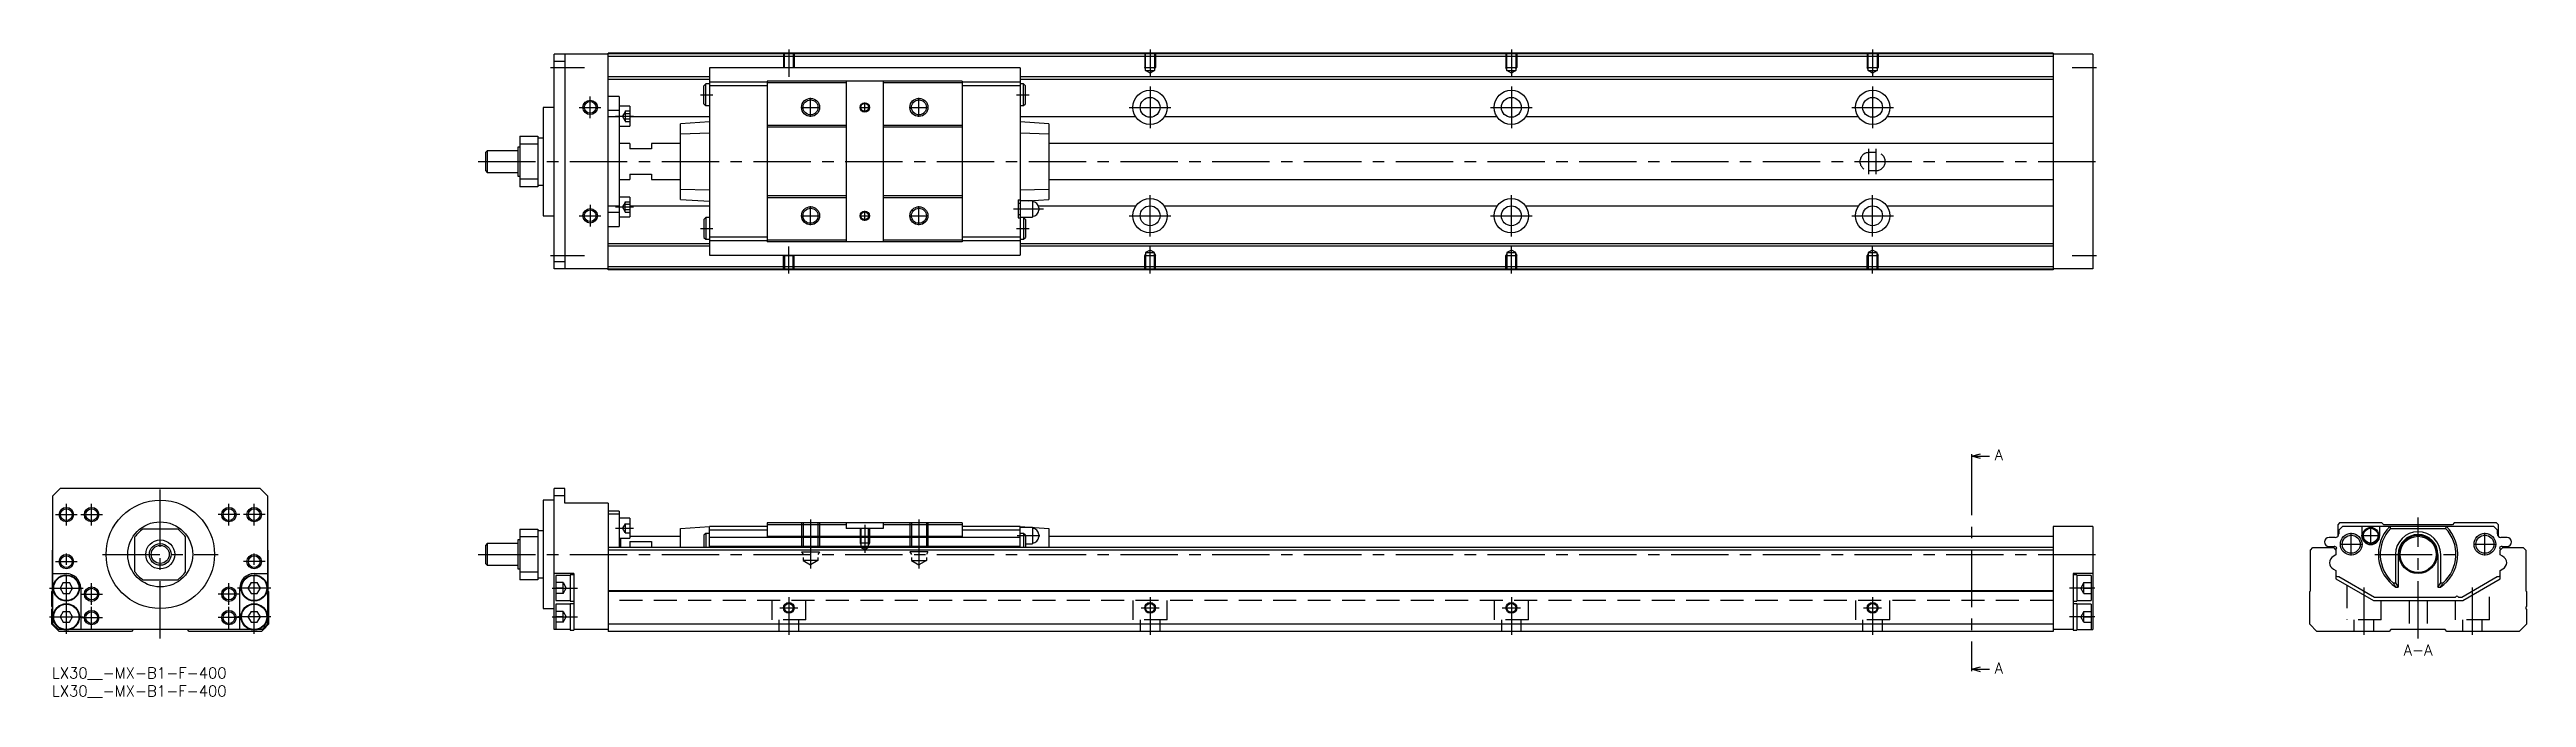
# Model space of a CAD drawing. Extents: x -1 to 685, y -8 to 171.
import ezdxf

# ---------------------------------------------------------------- set-up
doc = ezdxf.new("R2010")
doc.units = 0
doc.header["$LTSCALE"] = 0.5
doc.linetypes.add('CENTER', pattern=[50.8, 31.75, -6.35, 6.35, -6.35])
doc.linetypes.add('DASHED', pattern=[19.05, 12.7, -6.35])
for name, color, linetype in [('MSM_CENTER', 1, 'CENTER'), ('MSM_CONTINUOUS', 7, 'CONTINUOUS'), ('MSM_DASHED', 4, 'DASHED'), ('MSM_NARROW', 5, 'CONTINUOUS'), ('MSM_PART_NUMBER', 7, 'CONTINUOUS')]:
    doc.layers.add(name, color=color, linetype=linetype)
doc.styles.get("Standard").update_dxf_attribs({"font": 'txt.shx', "height": 3, "bigfont": 'bigfont.shx'})

# ---------------------------------------------------------------- blocks, each defined once
blk = doc.blocks.new('*U2')
at = {"layer": 'MSM_PART_NUMBER'}
blk.add_text('LX30__-MX-B1-F-400', height=3, dxfattribs=at).set_placement((0, -3))
blk = doc.blocks.new('*U3')
at = {"layer": 'MSM_PART_NUMBER'}
blk.add_text('LX30__-MX-B1-F-400', height=3, dxfattribs=at).set_placement((0, -8))

msp = doc.modelspace()

# ---------------------------------------------------------------- linework, layer by layer
at = {"layer": 'MSM_CENTER'}
for p, q in [((138, 166), (147.4, 166)), ((204, 171), (204, 163.49)), ((304, 171), (304, 163.49)), ((404, 171), (404, 163.49)), ((504, 171), (504, 163.49)), ((559.25, 166), (566, 166)), ((149, 152), (149, 158)), ((179.5, 158.5), (183, 158.5)), ((267, 158.5), (270.5, 158.5)), ((304, 160.75), (304, 149.25)), ((404, 160.75), (404, 149.25)), ((504, 160.75), (504, 149.25)), ((146, 155), (152, 155)), ((156, 152.55), (161, 152.55)), ((207.38, 155), (212.63, 155)), ((210, 152.37), (210, 157.62)), ((223.64, 155), (226.37, 155)), ((225, 153.63), (225, 156.36)), ((237.38, 155), (242.63, 155)), ((240, 152.37), (240, 157.62)), ((298.25, 155), (309.75, 155)), ((398.25, 155), (409.75, 155)), ((498.25, 155), (509.75, 155)), ((118, 140), (567, 140)), ((503, 136.5), (503, 143.5)), ((505, 136.5), (505, 143.5)), ((304, 119.25), (304, 130.75)), ((404, 119.25), (404, 130.75)), ((504, 119.25), (504, 130.75)), ((146, 125), (152, 125)), ((149, 128), (149, 122)), ((156, 127.44), (161, 127.44)), ((207.38, 125), (212.63, 125)), ((210, 122.37), (210, 127.62)), ((223.64, 125), (226.37, 125)), ((225, 123.63), (225, 126.36)), ((237.38, 125), (242.63, 125)), ((240, 122.37), (240, 127.62)), ((266.22, 126.9), (274.49, 126.9)), ((298.25, 125), (309.75, 125)), ((398.25, 125), (409.75, 125)), ((498.25, 125), (509.75, 125)), ((179.5, 121.5), (183, 121.5)), ((267, 121.5), (270.5, 121.5)), ((138, 114), (147.4, 114)), ((204, 109), (204, 116.51)), ((304, 109), (304, 116.51)), ((404, 109), (404, 116.51)), ((504, 109), (504, 116.51)), ((559.25, 114), (566, 114)), ((531.37, 58), (531.37, 0)), ((30, 8), (30, 51.5)), ((1, 42.3), (7, 42.3)), ((4, 39.3), (4, 45.3)), ((8, 42.3), (14, 42.3)), ((11, 39.3), (11, 45.3)), ((52, 42.3), (46, 42.3)), ((49, 39.3), (49, 45.3)), ((59, 42.3), (53, 42.3)), ((56, 39.3), (56, 45.3)), ((655, 8), (655, 41.5)), ((156, 38.55), (161, 38.55)), ((210, 41), (210, 27.41)), ((225, 39.5), (225, 31.69)), ((240, 41), (240, 27.41)), ((267.22, 36.5), (273.49, 36.5)), ((636.5, 30.95), (636.5, 37.25)), ((639.27, 36.5), (644.52, 36.5)), ((641.9, 33.88), (641.9, 39.12)), ((673.5, 30.95), (673.5, 37.25)), ((1, 29.3), (7, 29.3)), ((4, 9.35), (4, 32.3)), ((14, 31.3), (46, 31.3)), ((59, 29.3), (53, 29.3)), ((56, 9.35), (56, 32.3)), ((118, 31.3), (567, 31.3)), ((633.35, 34.1), (639.65, 34.1)), ((643, 31.3), (667, 31.3)), ((670.35, 34.1), (676.65, 34.1)), ((-0.65, 22), (8.65, 22)), ((11, 17.3), (11, 23.3)), ((49, 17.3), (49, 23.3)), ((60.65, 22), (51.35, 22)), ((138.5, 22), (145.5, 22)), ((565.5, 22), (558.5, 22)), ((640, 22.18), (640, 9)), ((670, 22.18), (670, 9)), ((-0.65, 14), (8.65, 14)), ((8, 20.3), (14, 20.3)), ((8, 13.8), (14, 13.8)), ((11, 10.8), (11, 16.8)), ((52, 20.3), (46, 20.3)), ((52, 13.8), (46, 13.8)), ((49, 10.8), (49, 16.8)), ((60.65, 14), (51.35, 14)), ((138.5, 14), (145.5, 14)), ((201.5, 16.5), (206.5, 16.5)), ((204, 19.5), (204, 9)), ((301.5, 16.5), (306.5, 16.5)), ((304, 19.5), (304, 9)), ((401.5, 16.5), (406.5, 16.5)), ((404, 19.5), (404, 9)), ((501.5, 16.5), (506.5, 16.5)), ((504, 19.5), (504, 9)), ((565.5, 14), (558.5, 14))]:
    msp.add_line(p, q, dxfattribs=at)
at = {"layer": 'MSM_CONTINUOUS'}
for p, q in [((154, 169.7), (139, 169.7)), ((139, 110.3), (139, 169.7)), ((142, 167.7), (139, 167.7)), ((142, 169.7), (142, 110.3)), ((554, 170), (154, 170)), ((154, 110), (154, 170)), ((554, 169.8), (154, 169.8)), ((554, 169.1), (154, 169.1)), ((268, 165.9), (182, 165.9)), ((182, 165.9), (182, 114.1)), ((268, 165.9), (268, 114.1)), ((554, 170), (554, 110)), ((565, 169.7), (554, 169.7)), ((565, 169.7), (565, 110.3)), ((182, 163.45), (154, 163.45)), ((182, 162.75), (154, 162.75)), ((157, 158), (154, 158)), ((157, 158), (157, 122)), ((181, 161.5), (180.5, 161)), ((180.5, 156), (180.5, 161)), ((182, 161.5), (181, 161.5)), ((181, 155.5), (181, 161.5)), ((198, 161.95), (182, 161.95)), ((198, 160.95), (182, 160.95)), ((252, 162.25), (198, 162.25)), ((198, 162.25), (198, 117.75)), ((219.9, 161.75), (198, 161.75)), ((219.9, 162.25), (219.9, 117.75)), ((230.1, 162.25), (230.1, 117.75)), ((252, 161.75), (230.1, 161.75)), ((252, 162.25), (252, 117.75)), ((268, 161.95), (252, 161.95)), ((268, 160.95), (252, 160.95)), ((554, 163.45), (268, 163.45)), ((554, 162.75), (268, 162.75)), ((269, 161.5), (268, 161.5)), ((269.5, 161), (269, 161.5)), ((269, 155.5), (269, 161.5)), ((269.5, 156), (269.5, 161)), ((136, 155), (136, 125)), ((139, 155), (136, 155)), ((157, 154.13), (154, 154.13)), ((157, 152.38), (154, 152.38)), ((160, 155.3), (157, 155.3)), ((160, 155.3), (160, 149.8)), ((182, 152.36), (160, 152.36)), ((182, 151), (174, 150.47)), ((180.5, 156), (181, 155.5)), ((181, 155.5), (182, 155.5)), ((268, 155.5), (269, 155.5)), ((300.05, 152.36), (268, 152.36)), ((276, 150.47), (268, 151)), ((269, 155.5), (269.5, 156)), ((400.05, 152.36), (307.95, 152.36)), ((500.05, 152.36), (407.95, 152.36)), ((554, 152.36), (507.95, 152.36)), ((129, 144), (129, 136)), ((129.5, 144), (129, 144)), ((129.5, 147), (134.5, 147)), ((129.5, 147), (129.5, 133)), ((134.5, 144.82), (129.5, 144.82)), ((134.5, 147), (134.5, 133)), ((136, 146.5), (134.5, 146.5)), ((157, 149.8), (160, 149.8)), ((160, 145), (157, 145)), ((160, 145), (160, 143.5)), ((166, 145), (166, 143.5)), ((174, 145), (166, 145)), ((174, 129.53), (174, 150.47)), ((182, 147.86), (174, 147.6)), ((219.9, 150), (198, 150)), ((219.9, 149.5), (198, 149.5)), ((252, 150), (230.1, 150)), ((252, 149.5), (230.1, 149.5)), ((276, 147.6), (268, 147.86)), ((276, 150.47), (276, 129.53)), ((554, 145), (276, 145)), ((120.5, 143), (120, 142.5)), ((120, 142.5), (120, 137.5)), ((120, 137.5), (120.5, 137)), ((120.5, 143), (120.5, 137)), ((129, 143), (120.5, 143)), ((166, 143.5), (160, 143.5)), ((120.5, 137), (129, 137)), ((129, 136), (129.5, 136)), ((129.5, 135.18), (134.5, 135.18)), ((134.5, 133), (129.5, 133)), ((134.5, 133.5), (136, 133.5)), ((157, 135), (160, 135)), ((160, 136.5), (166, 136.5)), ((160, 136.5), (160, 135)), ((166, 136.5), (166, 135)), ((166, 135), (174, 135)), ((174, 132.4), (182, 132.14)), ((219.9, 130.5), (198, 130.5)), ((252, 130.5), (230.1, 130.5)), ((268, 132.14), (276, 132.4)), ((276, 135), (554, 135)), ((136, 125), (139, 125)), ((157, 127.62), (154, 127.62)), ((157, 125.87), (154, 125.87)), ((160, 130.19), (157, 130.19)), ((157, 124.69), (160, 124.69)), ((160, 130.19), (160, 124.69)), ((182, 127.64), (160, 127.64)), ((174, 129.53), (182, 129)), ((181, 124.5), (180.5, 124)), ((180.5, 124), (180.5, 119)), ((181, 124.5), (181, 118.5)), ((182, 124.5), (181, 124.5)), ((219.9, 130), (198, 130)), ((252, 130), (230.1, 130)), ((267.5, 129.4), (267.5, 124.4)), ((267.5, 129.4), (268, 129.4)), ((268, 128.4), (267.5, 128.4)), ((267.5, 125.4), (268, 125.4)), ((267.5, 124.4), (268, 124.4)), ((271.45, 129.15), (268, 129.15)), ((268, 124.65), (271.45, 124.65)), ((269, 124.5), (268, 124.5)), ((269, 124.5), (269, 118.5)), ((269.5, 124), (269, 124.5)), ((269.5, 124), (269.5, 119)), ((270.26, 129.15), (276, 129.53)), ((271.45, 129.15), (271.45, 124.65)), ((300.05, 127.64), (273.14, 127.64)), ((273.2, 127.2), (273.2, 126.6)), ((400.05, 127.64), (307.95, 127.64)), ((500.05, 127.64), (407.95, 127.64)), ((554, 127.64), (507.95, 127.64)), ((154, 122), (157, 122)), ((182, 117.25), (154, 117.25)), ((180.5, 119), (181, 118.5)), ((181, 118.5), (182, 118.5)), ((198, 119.05), (182, 119.05)), ((198, 118.05), (182, 118.05)), ((219.9, 118.25), (198, 118.25)), ((252, 117.75), (198, 117.75)), ((252, 118.25), (230.1, 118.25)), ((268, 119.05), (252, 119.05)), ((268, 118.05), (252, 118.05)), ((268, 118.5), (269, 118.5)), ((554, 117.25), (268, 117.25)), ((269, 118.5), (269.5, 119)), ((142, 112.3), (139, 112.3)), ((154, 110.3), (139, 110.3)), ((182, 116.55), (154, 116.55)), ((554, 110.9), (154, 110.9)), ((554, 110.2), (154, 110.2)), ((554, 110), (154, 110)), ((182, 114.1), (268, 114.1)), ((554, 116.55), (268, 116.55)), ((565, 110.3), (554, 110.3)), ((531.37, 58.5), (533.88, 59.17)), ((531.37, 59), (531.37, 58)), ((533.88, 57.83), (531.37, 58.5)), ((531.37, 58.5), (536.38, 58.5)), ((2.3, 49.5), (0.3, 47.5)), ((57.7, 49.5), (2.3, 49.5)), ((59.7, 47.5), (57.7, 49.5)), ((139, 10.5), (139, 49.5)), ((142, 49.5), (139, 49.5)), ((142, 45.5), (142, 49.5)), ((0.3, 12), (0.3, 47.5)), ((59.7, 47.5), (59.7, 12)), ((139, 46.3), (136, 46.3)), ((136, 46.3), (136, 16.3)), ((142, 47.5), (139, 47.5)), ((154, 45.5), (142, 45.5)), ((154, 45.5), (154, 10)), ((157, 43.3), (154, 43.3)), ((157, 42.45), (154, 42.45)), ((157, 43.3), (157, 33.2)), ((160, 41.3), (157, 41.3)), ((160, 41.3), (160, 35.8)), ((23, 26.48), (23, 36.12)), ((34.82, 38.3), (25.18, 38.3)), ((37, 26.48), (37, 36.12)), ((120.5, 34.3), (120, 33.8)), ((129, 34.3), (120.5, 34.3)), ((120.5, 34.3), (120.5, 28.3)), ((129.5, 35.3), (129, 35.3)), ((129, 35.3), (129, 27.3)), ((129.5, 38.3), (134.5, 38.3)), ((129.5, 38.3), (129.5, 24.3)), ((134.5, 36.12), (129.5, 36.12)), ((134.5, 38.3), (134.5, 24.3)), ((136, 37.8), (134.5, 37.8)), ((157, 35.8), (160, 35.8)), ((157.5, 33.2), (157.5, 35.8)), ((160, 36.3), (174, 36.3)), ((160, 34.87), (166, 34.87)), ((160, 34.87), (160, 33.2)), ((166, 34.87), (166, 33.2)), ((174, 38.5), (182, 39)), ((174, 33.2), (174, 38.5)), ((181, 37.1), (180.5, 36.6)), ((180.5, 36.6), (180.5, 33.2)), ((182, 37.1), (181, 37.1)), ((181, 37.1), (181, 33.2)), ((198, 39), (182, 39)), ((182, 33.2), (182, 39)), ((198, 38), (182, 38)), ((268, 36), (182, 36)), ((198, 40), (198, 36.29)), ((252, 40), (198, 40)), ((219.9, 39.5), (198, 39.5)), ((252, 36.29), (198, 36.29)), ((219.9, 40), (219.9, 38.5)), ((230.1, 38.5), (219.9, 38.5)), ((230.1, 40), (230.1, 38.5)), ((252, 39.5), (230.1, 39.5)), ((252, 40), (252, 36.29)), ((268, 39), (252, 39)), ((268, 38), (252, 38)), ((268, 39), (276, 38.5)), ((268, 33.2), (268, 39)), ((271.45, 38.75), (268, 38.75)), ((269, 37.1), (268, 37.1)), ((269.5, 36.6), (269, 37.1)), ((269, 37.1), (269, 33.2)), ((269.5, 36.6), (269.5, 33.2)), ((271.45, 38.75), (271.45, 34.25)), ((273.2, 36.8), (273.2, 36.2)), ((276, 38.5), (276, 33.2)), ((276, 36.3), (554, 36.3)), ((554, 39), (554, 10)), ((565, 39), (554, 39)), ((565, 39), (565, 10.5)), ((632.05, 36), (630.35, 36)), ((633.25, 40), (632.75, 39.5)), ((632.75, 39.5), (632.75, 36.29)), ((634.05, 39), (633.05, 38)), ((633.05, 38), (633.05, 37)), ((645, 40), (633.25, 40)), ((675.95, 39), (634.05, 39)), ((639.4, 39), (639.4, 36.5)), ((644.4, 36.5), (644.4, 39)), ((645.5, 39.5), (645, 40)), ((664.5, 39.5), (645.5, 39.5)), ((647.14, 39), (647.4, 38.5)), ((647.4, 38.5), (662.6, 38.5)), ((662.6, 38.5), (662.86, 39)), ((665, 40), (664.5, 39.5)), ((676.75, 40), (665, 40)), ((676.95, 38), (675.95, 39)), ((677.25, 39.5), (676.75, 40)), ((676.95, 37), (676.95, 38)), ((677.25, 36.29), (677.25, 39.5)), ((679.65, 36), (677.95, 36)), ((0.2, 32.5), (0.3, 32.6)), ((0.2, 21.2), (0.2, 32.5)), ((59.7, 32.6), (59.8, 32.5)), ((59.8, 32.5), (59.8, 21.2)), ((120, 33.8), (120, 28.8)), ((120, 28.8), (120.5, 28.3)), ((120.5, 28.3), (129, 28.3)), ((554, 33.2), (154, 33.2)), ((554, 32.5), (154, 32.5)), ((268, 33.5), (182, 33.5)), ((269.5, 34.25), (271.45, 34.25)), ((625.2, 32.5), (625.9, 33.2)), ((625.2, 21.2), (625.2, 32.5)), ((625.9, 33.2), (631.55, 33.2)), ((630.35, 33.5), (631.75, 33.5)), ((632.25, 31.15), (631.5, 30.72)), ((631.55, 33.2), (632.25, 32.5)), ((632.2, 32.7), (632.2, 32.55)), ((632.25, 32.5), (632.25, 31.15)), ((648.74, 31.3), (648.74, 23.45)), ((649.5, 31.3), (649.5, 22.2)), ((660.5, 31.3), (660.5, 22.2)), ((661.26, 23.45), (661.26, 31.3)), ((677.75, 32.5), (678.45, 33.2)), ((677.75, 32.5), (678.45, 33.2)), ((677.75, 32.5), (677.8, 32.55)), ((677.75, 31.15), (677.75, 32.5)), ((677.75, 31.15), (677.75, 32.5)), ((678.4, 30.78), (677.75, 31.15)), ((678.4, 30.78), (677.75, 31.15)), ((677.8, 32.55), (677.8, 32.7)), ((678.25, 33.5), (679.65, 33.5)), ((678.45, 33.2), (684.1, 33.2)), ((684.1, 33.2), (684.8, 32.5)), ((684.8, 32.5), (684.8, 21.2)), ((0, 21), (0.2, 21.2)), ((0, 16.9), (0, 21)), ((0.3, 26), (4, 26)), ((3.13, 23.5), (2.27, 22)), ((2.27, 22), (3.13, 20.5)), ((3.13, 23.5), (4.87, 23.5)), ((5.73, 22), (4.87, 23.5)), ((4.87, 20.5), (5.73, 22)), ((8, 22), (8, 10.5)), ((25.18, 24.3), (34.82, 24.3)), ((52, 10.5), (52, 22)), ((55.13, 23.5), (54.27, 22)), ((54.27, 22), (55.13, 20.5)), ((55.13, 23.5), (56.87, 23.5)), ((56, 26), (59.7, 26)), ((57.73, 22), (56.87, 23.5)), ((56.87, 20.5), (57.73, 22)), ((59.8, 21.2), (60, 21)), ((60, 21), (60, 12)), ((129, 27.3), (129.5, 27.3)), ((129.5, 26.48), (134.5, 26.48)), ((134.5, 24.3), (129.5, 24.3)), ((134.5, 24.8), (136, 24.8)), ((144.5, 26), (139, 26)), ((143.5, 25.5), (139.5, 25.5)), ((139.5, 25.5), (139.5, 18.5)), ((144.5, 25.65), (143.5, 25.65)), ((143.5, 25.65), (143.5, 18.35)), ((144.5, 26), (144.5, 10.35)), ((554, 21.2), (154, 21.2)), ((554, 21), (154, 21)), ((565, 26), (559.5, 26)), ((559.5, 26), (559.5, 10.35)), ((560.5, 25.65), (559.5, 25.65)), ((560.5, 25.65), (560.5, 18.35)), ((564.5, 25.5), (560.5, 25.5)), ((564.5, 25.5), (564.5, 18.5)), ((625, 21), (625.2, 21.2)), ((625, 12), (625, 21)), ((631.6, 27.22), (632.25, 26.85)), ((632.25, 26.85), (632.25, 24.5)), ((632.25, 24.5), (642.64, 18.5)), ((632.7, 25.16), (633.1, 25.16)), ((633.1, 25.16), (642.91, 19.5)), ((648.07, 23.45), (648.74, 23.45)), ((648.74, 23.45), (649.5, 22.2)), ((648.82, 22.2), (649.5, 22.2)), ((660.5, 22.2), (661.26, 23.45)), ((660.5, 22.2), (661.18, 22.2)), ((661.26, 23.45), (661.93, 23.45)), ((667.09, 19.5), (676.9, 25.16)), ((667.36, 18.5), (677.75, 24.5)), ((676.9, 25.16), (677.3, 25.16)), ((677.75, 26.85), (678.5, 27.28)), ((677.75, 26.85), (678.5, 27.28)), ((677.75, 25.45), (677.75, 26.85)), ((677.75, 24.5), (677.75, 26.85)), ((684.8, 21.2), (685, 21)), ((685, 21), (685, 16.9)), ((0, 12), (0, 16.1)), ((3.13, 15.5), (2.27, 14)), ((2.27, 14), (3.13, 12.5)), ((3.13, 20.5), (4.87, 20.5)), ((3.13, 15.5), (4.87, 15.5)), ((5.73, 14), (4.87, 15.5)), ((4.87, 12.5), (5.73, 14)), ((55.13, 15.5), (54.27, 14)), ((54.27, 14), (55.13, 12.5)), ((55.13, 20.5), (56.87, 20.5)), ((55.13, 15.5), (56.87, 15.5)), ((57.73, 14), (56.87, 15.5)), ((56.87, 12.5), (57.73, 14)), ((136, 16.3), (139, 16.3)), ((139.5, 18.5), (143.5, 18.5)), ((143.5, 17.5), (139.5, 17.5)), ((139.5, 17.5), (139.5, 10.5)), ((143.5, 18.35), (144.5, 18.35)), ((144.5, 17.65), (143.5, 17.65)), ((143.5, 17.65), (143.5, 10.35)), ((559.5, 18.35), (560.5, 18.35)), ((560.5, 17.65), (559.5, 17.65)), ((560.5, 18.5), (564.5, 18.5)), ((560.5, 17.65), (560.5, 10.35)), ((564.5, 17.5), (560.5, 17.5)), ((564.5, 17.5), (564.5, 10.5)), ((642.64, 18.5), (667.36, 18.5)), ((642.91, 19.5), (665.35, 19.5)), ((666.15, 19.5), (667.09, 19.5)), ((685, 16.1), (685, 12)), ((2, 10), (0, 12)), ((1.8, 10.5), (0.3, 12)), ((2.96, 10.5), (1.8, 10.5)), ((22, 10), (2, 10)), ((3.13, 12.5), (4.87, 12.5)), ((54.96, 10.5), (5.04, 10.5)), ((22.5, 10.5), (22, 10)), ((38, 10), (37.5, 10.5)), ((58, 10), (38, 10)), ((55.13, 12.5), (56.87, 12.5)), ((58.2, 10.5), (57.04, 10.5)), ((60, 12), (58, 10)), ((59.7, 12), (58.2, 10.5)), ((143.5, 10.5), (139, 10.5)), ((143.5, 10.35), (144.5, 10.35)), ((154, 10.5), (144.5, 10.5)), ((554, 12), (154, 12)), ((554, 10), (154, 10)), ((559.5, 10.5), (554, 10.5)), ((559.5, 10.35), (560.5, 10.35)), ((560.5, 10.5), (565, 10.5)), ((627, 10), (625, 12)), ((647, 10), (627, 10)), ((647.5, 10.5), (647, 10)), ((662.5, 10.5), (647.5, 10.5)), ((663, 10), (662.5, 10.5)), ((683, 10), (663, 10)), ((685, 12), (683, 10)), ((531.37, -0.5), (533.88, 0.17)), ((531.37, 0), (531.37, -1)), ((533.88, -1.17), (531.37, -0.5)), ((531.37, -0.5), (536.38, -0.5))]:
    msp.add_line(p, q, dxfattribs=at)
for centre, radius in [((304, 155), 4.75), ((304, 155), 2.75), ((404, 155), 4.75), ((404, 155), 2.75), ((504, 155), 4.75), ((504, 155), 2.75), ((149, 155), 1.62), ((210, 155), 2.07), ((225, 155), 1.06), ((240, 155), 2.07), ((149, 125), 1.62), ((210, 125), 2.07), ((225, 125), 1.06), ((240, 125), 2.07), ((304, 125), 4.75), ((304, 125), 2.75), ((404, 125), 4.75), ((404, 125), 2.75), ((504, 125), 4.75), ((504, 125), 2.75), ((4, 42.3), 1.62), ((11, 42.3), 1.62), ((30, 31.3), 15), ((49, 42.3), 1.62), ((56, 42.3), 1.62), ((30, 31.3), 9), ((30, 31.3), 4), ((30, 31.3), 3), ((636.5, 34.1), 3), ((636.5, 34.1), 2.5), ((641.9, 36.5), 2.25), ((641.9, 36.5), 2.05), ((655, 31.3), 5.3), ((655, 31.3), 5), ((673.5, 34.1), 3), ((673.5, 34.1), 2.5), ((4, 29.3), 1.62), ((30, 31.3), 2.5), ((56, 29.3), 1.62), ((4, 22), 3.65), ((4, 22), 3.5), ((11, 20.3), 1.62), ((49, 20.3), 1.62), ((56, 22), 3.65), ((56, 22), 3.5), ((4, 14), 3.65), ((4, 14), 3.5), ((11, 13.8), 1.62), ((49, 13.8), 1.62), ((56, 14), 3.65), ((56, 14), 3.5), ((204, 16.5), 1.23), ((304, 16.5), 1.23), ((404, 16.5), 1.23), ((504, 16.5), 1.23)]:
    msp.add_circle(centre, radius, dxfattribs=at)
for centre, radius, start, end in [((271.45, 127.2), 1.75, 0, 90), ((271.45, 126.6), 1.75, 270, 0), ((30, 31.3), 8.5, 124.56032, 145.43968), ((30, 31.3), 8.5, 34.56032, 55.43968), ((271.45, 36.8), 1.75, 0, 90), ((271.45, 36.2), 1.75, 270, 0), ((630.35, 34.75), 1.25, 90, 270), ((632.05, 37), 1, 270, 0), ((641.9, 36.5), 2.5, 180, 0), ((655, 31.3), 11, 135.573, 235.81959), ((655, 31.3), 10.47, 136.57129, 228.55525), ((655, 31.3), 6.26, 0, 180), ((655, 31.3), 5.5, 0, 180), ((655, 31.3), 11, 304.18041, 44.427), ((655, 31.3), 10.47, 311.44475, 43.42871), ((677.95, 37), 1, 180, 270), ((679.65, 34.75), 1.25, 270, 90), ((632.65, 28.85), 2.2, 121.45533, 176.01903), ((632.65, 29.15), 2.2, 183.98097, 241.45517), ((631.75, 32.5), 1, 41.23398, 90), ((632.7, 32.7), 0.5, 113.32535, 180), ((678.25, 32.5), 1, 90, 138.76602), ((677.3, 32.7), 0.5, 0, 66.67465), ((677.35, 28.85), 2.2, 3.98097, 61.45517), ((677.35, 29.15), 2.2, 301.45533, 356.01903), ((4, 22), 4, 0, 90), ((30, 31.3), 8.5, 214.56032, 235.43968), ((30, 31.3), 8.5, 304.56032, 325.43968), ((56, 22), 4, 90, 180), ((632.7, 25.66), 0.5, 205.84193, 270), ((656, 27.35), 8.83, 206.14749, 215.62533), ((654, 27.35), 8.84, 324.37545, 333.85173), ((677.3, 25.66), 0.5, 270, 334.15807), ((-0.3, 16.5), 0.5, 306.8699, 53.1301), ((665.75, 19.2), 0.5, 36.8699, 143.1301), ((685.3, 16.5), 0.5, 126.8699, 233.1301), ((2.3, 12.5), 2, 216.8699, 233.1301), ((57.7, 12.5), 2, 306.8699, 323.1301)]:
    msp.add_arc(centre, radius, start, end, dxfattribs=at)
at = {"layer": 'MSM_DASHED'}
for p, q in [((202.5, 170), (202.5, 166)), ((202.56, 165.9), (202.5, 166)), ((202.5, 166), (205.5, 166)), ((202.77, 165.9), (202.77, 170)), ((205.23, 170), (205.23, 165.9)), ((205.44, 165.9), (205.5, 166)), ((205.5, 170), (205.5, 166)), ((302.5, 170), (302.5, 166)), ((302.77, 165.53), (302.5, 166)), ((302.5, 166), (305.5, 166)), ((302.77, 165.2), (302.77, 170)), ((302.77, 165.2), (305.23, 165.2)), ((304, 164.49), (302.77, 165.2)), ((305.23, 165.2), (304, 164.49)), ((305.23, 170), (305.23, 165.2)), ((305.23, 165.53), (305.5, 166)), ((305.5, 170), (305.5, 166)), ((402.5, 170), (402.5, 166)), ((402.77, 165.53), (402.5, 166)), ((402.5, 166), (405.5, 166)), ((402.77, 165.2), (402.77, 170)), ((402.77, 165.2), (405.23, 165.2)), ((404, 164.49), (402.77, 165.2)), ((405.23, 165.2), (404, 164.49)), ((405.23, 170), (405.23, 165.2)), ((405.23, 165.53), (405.5, 166)), ((405.5, 170), (405.5, 166)), ((502.5, 170), (502.5, 166)), ((502.77, 165.53), (502.5, 166)), ((502.5, 166), (505.5, 166)), ((502.77, 165.2), (502.77, 170)), ((502.77, 165.2), (505.23, 165.2)), ((504, 164.49), (502.77, 165.2)), ((505.23, 165.2), (504, 164.49)), ((505.23, 170), (505.23, 165.2)), ((505.23, 165.53), (505.5, 166)), ((505.5, 170), (505.5, 166)), ((158.7, 153.8), (157.98, 152.55)), ((158.7, 151.3), (157.98, 152.55)), ((158.7, 154), (160, 154)), ((158.7, 154), (158.7, 151.11)), ((158.7, 153.28), (160, 153.28)), ((158.7, 151.83), (160, 151.83)), ((158.7, 151.11), (160, 151.11)), ((505, 142.5), (503, 142.5)), ((503, 137.5), (505, 137.5)), ((158.7, 128.69), (157.98, 127.44)), ((158.7, 126.19), (157.98, 127.44)), ((158.7, 128.89), (160, 128.89)), ((158.7, 126), (158.7, 128.89)), ((158.7, 128.17), (160, 128.17)), ((158.7, 126.72), (160, 126.72)), ((158.7, 126), (160, 126)), ((202.56, 114.1), (202.5, 114)), ((202.5, 110), (202.5, 114)), ((202.5, 114), (205.5, 114)), ((202.77, 114.1), (202.77, 110)), ((205.23, 110), (205.23, 114.1)), ((205.44, 114.1), (205.5, 114)), ((205.5, 110), (205.5, 114)), ((302.77, 114.47), (302.5, 114)), ((302.5, 110), (302.5, 114)), ((302.5, 114), (305.5, 114)), ((304, 115.51), (302.77, 114.8)), ((302.77, 114.8), (302.77, 110)), ((302.77, 114.8), (305.23, 114.8)), ((305.23, 114.8), (304, 115.51)), ((305.23, 110), (305.23, 114.8)), ((305.23, 114.47), (305.5, 114)), ((305.5, 110), (305.5, 114)), ((402.77, 114.47), (402.5, 114)), ((402.5, 110), (402.5, 114)), ((402.5, 114), (405.5, 114)), ((404, 115.51), (402.77, 114.8)), ((402.77, 114.8), (402.77, 110)), ((402.77, 114.8), (405.23, 114.8)), ((405.23, 114.8), (404, 115.51)), ((405.23, 110), (405.23, 114.8)), ((405.23, 114.47), (405.5, 114)), ((405.5, 110), (405.5, 114)), ((502.77, 114.47), (502.5, 114)), ((502.5, 110), (502.5, 114)), ((502.5, 114), (505.5, 114)), ((504, 115.51), (502.77, 114.8)), ((502.77, 114.8), (502.77, 110)), ((502.77, 114.8), (505.23, 114.8)), ((505.23, 114.8), (504, 115.51)), ((505.23, 110), (505.23, 114.8)), ((505.23, 114.47), (505.5, 114)), ((505.5, 110), (505.5, 114)), ((158.7, 39.8), (157.98, 38.55)), ((158.7, 37.3), (157.98, 38.55)), ((158.7, 39.8), (160, 39.8)), ((158.7, 39.8), (158.7, 37.3)), ((158.7, 38.55), (160, 38.55)), ((158.7, 37.3), (160, 37.3)), ((207.5, 40), (207.5, 32)), ((207.93, 40), (207.93, 29.6)), ((212.07, 40), (212.07, 29.6)), ((212.5, 40), (212.5, 32)), ((223.7, 38.5), (223.7, 34.5)), ((223.7, 34.5), (223.94, 34.08)), ((223.7, 34.5), (226.3, 34.5)), ((223.94, 38.5), (223.94, 33.3)), ((226.06, 33.3), (226.06, 38.5)), ((226.3, 34.5), (226.06, 34.08)), ((226.3, 38.5), (226.3, 34.5)), ((237.5, 40), (237.5, 32)), ((237.93, 40), (237.93, 29.6)), ((242.07, 40), (242.07, 29.6)), ((242.5, 40), (242.5, 32)), ((207.5, 32), (207.93, 31.25)), ((207.5, 32), (212.5, 32)), ((212.07, 29.6), (207.93, 29.6)), ((207.93, 29.6), (210, 28.41)), ((212.07, 29.6), (210, 28.41)), ((212.5, 32), (212.07, 31.25)), ((223.94, 33.3), (225, 32.69)), ((226.06, 33.3), (223.94, 33.3)), ((225, 32.69), (226.06, 33.3)), ((242.5, 32), (237.5, 32)), ((237.5, 32), (237.93, 31.25)), ((237.93, 29.6), (242.07, 29.6)), ((237.93, 29.6), (240, 28.41)), ((242.07, 29.6), (240, 28.41)), ((242.5, 32), (242.07, 31.25)), ((141.5, 23.5), (139.5, 23.5)), ((141.5, 22), (139.5, 22)), ((141.5, 20.5), (141.5, 23.5)), ((141.5, 23.5), (142.37, 22)), ((141.5, 20.5), (142.37, 22)), ((562.5, 23.5), (561.63, 22)), ((562.5, 20.5), (561.63, 22)), ((562.5, 20.5), (562.5, 23.5)), ((562.5, 23.5), (564.5, 23.5)), ((562.5, 22), (564.5, 22)), ((635.25, 22.77), (635.25, 13.2)), ((674.75, 13.2), (674.75, 22.77)), ((141.5, 20.5), (139.5, 20.5)), ((141.5, 15.5), (139.5, 15.5)), ((141.5, 14), (139.5, 14)), ((141.5, 12.5), (141.5, 15.5)), ((141.5, 15.5), (142.37, 14)), ((141.5, 12.5), (142.37, 14)), ((554, 18.5), (154, 18.5)), ((199.25, 18.5), (199.25, 13.2)), ((208.75, 13.2), (208.75, 18.5)), ((299.25, 18.5), (299.25, 13.2)), ((308.75, 13.2), (308.75, 18.5)), ((399.25, 18.5), (399.25, 13.2)), ((408.75, 13.2), (408.75, 18.5)), ((499.25, 18.5), (499.25, 13.2)), ((508.75, 13.2), (508.75, 18.5)), ((562.5, 15.5), (561.63, 14)), ((562.5, 12.5), (561.63, 14)), ((562.5, 20.5), (564.5, 20.5)), ((562.5, 12.5), (562.5, 15.5)), ((562.5, 15.5), (564.5, 15.5)), ((562.5, 14), (564.5, 14)), ((644.75, 13.2), (644.75, 18.5)), ((652.5, 18.5), (652.5, 10.5)), ((657.5, 18.5), (657.5, 10.5)), ((665.25, 18.5), (665.25, 13.2)), ((141.5, 12.5), (139.5, 12.5)), ((208.75, 13.2), (199.25, 13.2)), ((201.25, 13.2), (201.25, 10)), ((206.75, 10), (206.75, 13.2)), ((308.75, 13.2), (299.25, 13.2)), ((301.25, 13.2), (301.25, 10)), ((306.75, 10), (306.75, 13.2)), ((408.75, 13.2), (399.25, 13.2)), ((401.25, 13.2), (401.25, 10)), ((406.75, 10), (406.75, 13.2)), ((508.75, 13.2), (499.25, 13.2)), ((501.25, 13.2), (501.25, 10)), ((506.75, 10), (506.75, 13.2)), ((562.5, 12.5), (564.5, 12.5)), ((644.75, 13.2), (635.25, 13.2)), ((637.25, 13.2), (637.25, 10)), ((642.75, 10), (642.75, 13.2)), ((674.75, 13.2), (665.25, 13.2)), ((667.25, 13.2), (667.25, 10)), ((672.75, 10), (672.75, 13.2))]:
    msp.add_line(p, q, dxfattribs=at)
for centre, start, end in [((503, 140), 90, 270), ((505, 140), 270, 90)]:
    msp.add_arc(centre, 2.5, start, end, dxfattribs=at)
at = {"layer": 'MSM_NARROW'}
for centre, radius in [((149, 155), 2), ((210, 155), 2.5), ((225, 155), 1.3), ((240, 155), 2.5), ((149, 125), 2), ((210, 125), 2.5), ((225, 125), 1.3), ((240, 125), 2.5), ((4, 42.3), 2), ((11, 42.3), 2), ((49, 42.3), 2), ((56, 42.3), 2), ((4, 29.3), 2), ((56, 29.3), 2), ((11, 20.3), 2), ((49, 20.3), 2), ((11, 13.8), 2), ((49, 13.8), 2), ((204, 16.5), 1.5), ((304, 16.5), 1.5), ((404, 16.5), 1.5), ((504, 16.5), 1.5)]:
    msp.add_circle(centre, radius, dxfattribs=at)

# ---------------------------------------------------------------- block references
at = {"layer": 'MSM_CONTINUOUS'}
for name in ['*U2', '*U3']:
    msp.add_blockref(name, (0, 0), dxfattribs=at)

# ---------------------------------------------------------------- texts
at = {"layer": 'MSM_PART_NUMBER'}
for s, p in [('A', (537.79, 57.37)), ('A', (537.79, -1.63)), ('A-A', (651.01, 3.36))]:
    msp.add_text(s, height=3, dxfattribs=at).set_placement(p)

doc.saveas('drawing.dxf')
